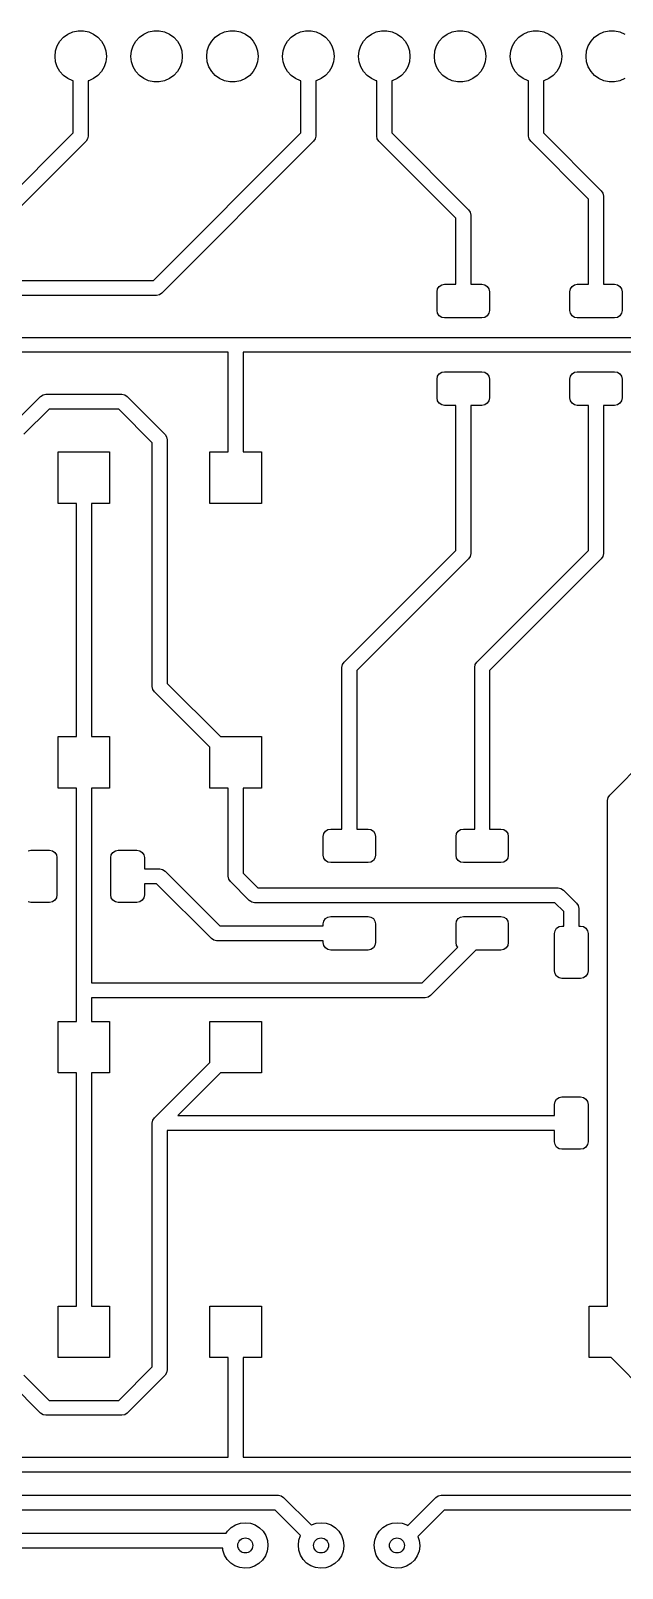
# Model space of a CAD drawing. Extents: x 29 to 117, y -165 to -20.
# Drawn here: x 62.9 to 82.7, y -116.5 to -65.1 of the extents above; entities that cross this region are included whole.
import ezdxf

# ---------------------------------------------------------------- set-up
doc = ezdxf.new("R2010")
doc.units = 0
doc.layers.add('BLACK', color=7, linetype='CONTINUOUS')

msp = doc.modelspace()

# ---------------------------------------------------------------- linework, layer by layer
at = {"layer": 'BLACK', "linetype": 'CONTINUOUS'}
for p, q in [((63.8634, -65.4089), (63.9839, -65.2752)), ((63.9839, -65.2752), (64.1295, -65.1694)), ((64.1295, -65.1694), (64.2939, -65.0961)), ((64.2939, -65.0961), (64.47, -65.0587)), ((64.47, -65.0587), (64.65, -65.0587)), ((64.65, -65.0587), (64.8261, -65.0961)), ((64.8261, -65.0961), (64.9905, -65.1694)), ((64.9905, -65.1694), (65.1361, -65.2752)), ((65.1361, -65.2752), (65.2566, -65.4089)), ((66.4034, -65.4089), (66.5239, -65.2752)), ((66.5239, -65.2752), (66.6695, -65.1694)), ((66.6695, -65.1694), (66.8339, -65.0961)), ((66.8339, -65.0961), (67.01, -65.0587)), ((67.01, -65.0587), (67.19, -65.0587)), ((67.19, -65.0587), (67.3661, -65.0961)), ((67.3661, -65.0961), (67.5305, -65.1694)), ((67.5305, -65.1694), (67.6761, -65.2752)), ((67.6761, -65.2752), (67.7966, -65.4089)), ((68.9434, -65.4089), (69.0639, -65.2752)), ((69.0639, -65.2752), (69.2095, -65.1694)), ((69.2095, -65.1694), (69.3739, -65.0961)), ((69.3739, -65.0961), (69.55, -65.0587)), ((69.55, -65.0587), (69.73, -65.0587)), ((69.73, -65.0587), (69.9061, -65.0961)), ((69.9061, -65.0961), (70.0705, -65.1694)), ((70.0705, -65.1694), (70.2161, -65.2752)), ((70.2161, -65.2752), (70.3366, -65.4089)), ((71.4834, -65.4089), (71.6039, -65.2752)), ((71.6039, -65.2752), (71.7495, -65.1694)), ((71.7495, -65.1694), (71.9139, -65.0961)), ((71.9139, -65.0961), (72.09, -65.0587)), ((72.09, -65.0587), (72.27, -65.0587)), ((72.27, -65.0587), (72.4461, -65.0961)), ((72.4461, -65.0961), (72.6105, -65.1694)), ((72.6105, -65.1694), (72.7561, -65.2752)), ((72.7561, -65.2752), (72.8766, -65.4089)), ((74.0234, -65.4089), (74.1439, -65.2752)), ((74.1439, -65.2752), (74.2895, -65.1694)), ((74.2895, -65.1694), (74.4539, -65.0961)), ((74.4539, -65.0961), (74.63, -65.0587)), ((74.63, -65.0587), (74.81, -65.0587)), ((74.81, -65.0587), (74.9861, -65.0961)), ((74.9861, -65.0961), (75.1505, -65.1694)), ((75.1505, -65.1694), (75.2961, -65.2752)), ((75.2961, -65.2752), (75.4166, -65.4089)), ((76.5634, -65.4089), (76.6839, -65.2752)), ((76.6839, -65.2752), (76.8295, -65.1694)), ((76.8295, -65.1694), (76.9939, -65.0961)), ((76.9939, -65.0961), (77.17, -65.0587)), ((77.17, -65.0587), (77.35, -65.0587)), ((77.35, -65.0587), (77.5261, -65.0961)), ((77.5261, -65.0961), (77.6905, -65.1694)), ((77.6905, -65.1694), (77.8361, -65.2752)), ((77.8361, -65.2752), (77.9566, -65.4089)), ((79.1034, -65.4089), (79.2239, -65.2752)), ((79.2239, -65.2752), (79.3695, -65.1694)), ((79.3695, -65.1694), (79.5339, -65.0961)), ((79.5339, -65.0961), (79.71, -65.0587)), ((79.71, -65.0587), (79.89, -65.0587)), ((79.89, -65.0587), (80.0661, -65.0961)), ((80.0661, -65.0961), (80.2305, -65.1694)), ((80.2305, -65.1694), (80.3761, -65.2752)), ((80.3761, -65.2752), (80.4966, -65.4089)), ((81.6434, -65.4089), (81.7639, -65.2752)), ((81.7639, -65.2752), (81.9095, -65.1694)), ((81.9095, -65.1694), (82.0739, -65.0961)), ((82.0739, -65.0961), (82.25, -65.0587)), ((82.25, -65.0587), (82.43, -65.0587)), ((82.43, -65.0587), (82.6061, -65.0961)), ((82.6061, -65.0961), (82.7705, -65.1694)), ((63.699, -65.915), (63.7178, -65.736)), ((63.7178, -65.736), (63.7734, -65.5648)), ((63.7734, -65.5648), (63.8634, -65.4089)), ((65.2566, -65.4089), (65.3466, -65.5648)), ((65.3466, -65.5648), (65.4022, -65.736)), ((65.4022, -65.736), (65.421, -65.915)), ((66.239, -65.915), (66.2578, -65.736)), ((66.2578, -65.736), (66.3134, -65.5648)), ((66.3134, -65.5648), (66.4034, -65.4089)), ((67.7966, -65.4089), (67.8866, -65.5648)), ((67.8866, -65.5648), (67.9422, -65.736)), ((67.9422, -65.736), (67.961, -65.915)), ((68.779, -65.915), (68.7978, -65.736)), ((68.7978, -65.736), (68.8534, -65.5648)), ((68.8534, -65.5648), (68.9434, -65.4089)), ((70.3366, -65.4089), (70.4266, -65.5648)), ((70.4266, -65.5648), (70.4822, -65.736)), ((70.4822, -65.736), (70.501, -65.915)), ((71.319, -65.915), (71.3378, -65.736)), ((71.3378, -65.736), (71.3934, -65.5648)), ((71.3934, -65.5648), (71.4834, -65.4089)), ((72.8766, -65.4089), (72.9666, -65.5648)), ((72.9666, -65.5648), (73.0222, -65.736)), ((73.0222, -65.736), (73.041, -65.915)), ((73.859, -65.915), (73.8778, -65.736)), ((73.8778, -65.736), (73.9334, -65.5648)), ((73.9334, -65.5648), (74.0234, -65.4089)), ((75.4166, -65.4089), (75.5066, -65.5648)), ((75.5066, -65.5648), (75.5622, -65.736)), ((75.5622, -65.736), (75.581, -65.915)), ((76.399, -65.915), (76.4178, -65.736)), ((76.4178, -65.736), (76.4734, -65.5648)), ((76.4734, -65.5648), (76.5634, -65.4089)), ((77.9566, -65.4089), (78.0466, -65.5648)), ((78.0466, -65.5648), (78.1022, -65.736)), ((78.1022, -65.736), (78.121, -65.915)), ((78.939, -65.915), (78.9578, -65.736)), ((78.9578, -65.736), (79.0134, -65.5648)), ((79.0134, -65.5648), (79.1034, -65.4089)), ((80.4966, -65.4089), (80.5866, -65.5648)), ((80.5866, -65.5648), (80.6422, -65.736)), ((80.6422, -65.736), (80.661, -65.915)), ((81.479, -65.915), (81.4978, -65.736)), ((81.4978, -65.736), (81.5534, -65.5648)), ((81.5534, -65.5648), (81.6434, -65.4089)), ((63.7178, -66.094), (63.699, -65.915)), ((63.7734, -66.2652), (63.7178, -66.094)), ((63.8634, -66.4211), (63.7734, -66.2652)), ((65.3466, -66.2652), (65.2566, -66.4211)), ((65.4022, -66.094), (65.3466, -66.2652)), ((65.421, -65.915), (65.4022, -66.094)), ((66.2578, -66.094), (66.239, -65.915)), ((66.3134, -66.2652), (66.2578, -66.094)), ((66.4034, -66.4211), (66.3134, -66.2652)), ((67.8866, -66.2652), (67.7966, -66.4211)), ((67.9422, -66.094), (67.8866, -66.2652)), ((67.961, -65.915), (67.9422, -66.094)), ((68.7978, -66.094), (68.779, -65.915)), ((68.8534, -66.2652), (68.7978, -66.094)), ((68.9434, -66.4211), (68.8534, -66.2652)), ((70.4266, -66.2652), (70.3366, -66.4211)), ((70.4822, -66.094), (70.4266, -66.2652)), ((70.501, -65.915), (70.4822, -66.094)), ((71.3378, -66.094), (71.319, -65.915)), ((71.3934, -66.2652), (71.3378, -66.094)), ((71.4834, -66.4211), (71.3934, -66.2652)), ((72.9666, -66.2652), (72.8766, -66.4211)), ((73.0222, -66.094), (72.9666, -66.2652)), ((73.041, -65.915), (73.0222, -66.094)), ((73.8778, -66.094), (73.859, -65.915)), ((73.9334, -66.2652), (73.8778, -66.094)), ((74.0234, -66.4211), (73.9334, -66.2652)), ((75.5066, -66.2652), (75.4166, -66.4211)), ((75.5622, -66.094), (75.5066, -66.2652)), ((75.581, -65.915), (75.5622, -66.094)), ((76.4178, -66.094), (76.399, -65.915)), ((76.4734, -66.2652), (76.4178, -66.094)), ((76.5634, -66.4211), (76.4734, -66.2652)), ((78.0466, -66.2652), (77.9566, -66.4211)), ((78.1022, -66.094), (78.0466, -66.2652)), ((78.121, -65.915), (78.1022, -66.094)), ((78.9578, -66.094), (78.939, -65.915)), ((79.0134, -66.2652), (78.9578, -66.094)), ((79.1034, -66.4211), (79.0134, -66.2652)), ((80.5866, -66.2652), (80.4966, -66.4211)), ((80.6422, -66.094), (80.5866, -66.2652)), ((80.661, -65.915), (80.6422, -66.094)), ((81.4978, -66.094), (81.479, -65.915)), ((81.5534, -66.2652), (81.4978, -66.094)), ((81.6434, -66.4211), (81.5534, -66.2652)), ((63.9839, -66.5548), (63.8634, -66.4211)), ((64.1295, -66.6606), (63.9839, -66.5548)), ((64.2939, -66.7339), (64.1295, -66.6606)), ((64.31, -66.7373), (64.2939, -66.7339)), ((64.31, -68.4764), (64.31, -66.7373)), ((64.8261, -66.7339), (64.81, -66.7373)), ((64.81, -66.7373), (64.81, -68.58)), ((64.9905, -66.6606), (64.8261, -66.7339)), ((65.1361, -66.5548), (64.9905, -66.6606)), ((65.2566, -66.4211), (65.1361, -66.5548)), ((66.5239, -66.5548), (66.4034, -66.4211)), ((66.6695, -66.6606), (66.5239, -66.5548)), ((66.8339, -66.7339), (66.6695, -66.6606)), ((67.01, -66.7713), (66.8339, -66.7339)), ((67.19, -66.7713), (67.01, -66.7713)), ((67.3661, -66.7339), (67.19, -66.7713)), ((67.5305, -66.6606), (67.3661, -66.7339)), ((67.6761, -66.5548), (67.5305, -66.6606)), ((67.7966, -66.4211), (67.6761, -66.5548)), ((69.0639, -66.5548), (68.9434, -66.4211)), ((69.2095, -66.6606), (69.0639, -66.5548)), ((69.3739, -66.7339), (69.2095, -66.6606)), ((69.55, -66.7713), (69.3739, -66.7339)), ((69.73, -66.7713), (69.55, -66.7713)), ((69.9061, -66.7339), (69.73, -66.7713)), ((70.0705, -66.6606), (69.9061, -66.7339)), ((70.2161, -66.5548), (70.0705, -66.6606)), ((70.3366, -66.4211), (70.2161, -66.5548)), ((71.6039, -66.5548), (71.4834, -66.4211)), ((71.7495, -66.6606), (71.6039, -66.5548)), ((71.9139, -66.7339), (71.7495, -66.6606)), ((71.93, -66.7373), (71.9139, -66.7339)), ((71.93, -68.4764), (71.93, -66.7373)), ((72.4461, -66.7339), (72.43, -66.7373)), ((72.43, -66.7373), (72.43, -68.58)), ((72.6105, -66.6606), (72.4461, -66.7339)), ((72.7561, -66.5548), (72.6105, -66.6606)), ((72.8766, -66.4211), (72.7561, -66.5548)), ((74.1439, -66.5548), (74.0234, -66.4211)), ((74.2895, -66.6606), (74.1439, -66.5548)), ((74.4539, -66.7339), (74.2895, -66.6606)), ((74.47, -66.7373), (74.4539, -66.7339)), ((74.47, -68.58), (74.47, -66.7373)), ((74.9861, -66.7339), (74.97, -66.7373)), ((74.97, -66.7373), (74.97, -68.4764)), ((75.1505, -66.6606), (74.9861, -66.7339)), ((75.2961, -66.5548), (75.1505, -66.6606)), ((75.4166, -66.4211), (75.2961, -66.5548)), ((76.6839, -66.5548), (76.5634, -66.4211)), ((76.8295, -66.6606), (76.6839, -66.5548)), ((76.9939, -66.7339), (76.8295, -66.6606)), ((77.17, -66.7713), (76.9939, -66.7339)), ((77.35, -66.7713), (77.17, -66.7713)), ((77.5261, -66.7339), (77.35, -66.7713)), ((77.6905, -66.6606), (77.5261, -66.7339)), ((77.8361, -66.5548), (77.6905, -66.6606)), ((77.9566, -66.4211), (77.8361, -66.5548)), ((79.2239, -66.5548), (79.1034, -66.4211)), ((79.3695, -66.6606), (79.2239, -66.5548)), ((79.5339, -66.7339), (79.3695, -66.6606)), ((79.55, -66.7373), (79.5339, -66.7339)), ((79.55, -68.58), (79.55, -66.7373)), ((80.0661, -66.7339), (80.05, -66.7373)), ((80.05, -66.7373), (80.05, -68.4764)), ((80.2305, -66.6606), (80.0661, -66.7339)), ((80.3761, -66.5548), (80.2305, -66.6606)), ((80.4966, -66.4211), (80.3761, -66.5548)), ((81.7639, -66.5548), (81.6434, -66.4211)), ((81.9095, -66.6606), (81.7639, -66.5548)), ((82.0739, -66.7339), (81.9095, -66.6606)), ((82.25, -66.7713), (82.0739, -66.7339)), ((82.43, -66.7713), (82.25, -66.7713)), ((82.6061, -66.7339), (82.43, -66.7713)), ((82.7705, -66.6606), (82.6061, -66.7339)), ((61.9164, -70.87), (64.31, -68.4764)), ((64.7368, -68.7568), (62.1968, -71.2968)), ((64.791, -68.6757), (64.7368, -68.7568)), ((64.7368, -68.7568), (64.7368, -68.7568)), ((64.81, -68.58), (64.791, -68.6757)), ((66.9964, -73.41), (71.93, -68.4764)), ((72.3568, -68.7568), (67.2768, -73.8368)), ((72.411, -68.6757), (72.3568, -68.7568)), ((72.43, -68.58), (72.411, -68.6757)), ((72.43, -68.58), (72.43, -68.58)), ((74.489, -68.6757), (74.47, -68.58)), ((74.5432, -68.7568), (74.489, -68.6757)), ((77.115, -71.3286), (74.5432, -68.7568)), ((74.97, -68.4764), (77.5418, -71.0482)), ((79.569, -68.6757), (79.55, -68.58)), ((79.6232, -68.7568), (79.569, -68.6757)), ((81.56, -70.6936), (79.6232, -68.7568)), ((80.05, -68.4764), (81.9868, -70.4132)), ((81.9868, -70.4132), (82.041, -70.4943)), ((81.56, -73.54), (81.56, -70.6936)), ((82.041, -70.4943), (82.06, -70.59)), ((82.06, -70.59), (82.06, -73.54)), ((77.115, -73.54), (77.115, -71.3286)), ((77.5418, -71.0482), (77.596, -71.1293)), ((77.596, -71.1293), (77.615, -71.225)), ((77.615, -71.225), (77.615, -71.225)), ((77.615, -71.225), (77.615, -73.54)), ((40.535, -73.41), (66.9964, -73.41)), ((76.6443, -73.559), (76.74, -73.54)), ((76.74, -73.54), (77.115, -73.54)), ((77.615, -73.54), (77.99, -73.54)), ((77.99, -73.54), (78.0857, -73.559)), ((81.0893, -73.559), (81.185, -73.54)), ((81.185, -73.54), (81.56, -73.54)), ((82.06, -73.54), (82.435, -73.54)), ((82.435, -73.54), (82.5307, -73.559)), ((67.1, -73.91), (40.6386, -73.91)), ((67.1957, -73.891), (67.1, -73.91)), ((67.2768, -73.8368), (67.1957, -73.891)), ((76.49, -73.79), (76.509, -73.6943)), ((76.49, -74.415), (76.49, -73.79)), ((76.509, -73.6943), (76.5632, -73.6132)), ((76.5632, -73.6132), (76.6443, -73.559)), ((78.0857, -73.559), (78.1668, -73.6132)), ((78.1668, -73.6132), (78.221, -73.6943)), ((78.221, -73.6943), (78.24, -73.79)), ((78.24, -73.79), (78.24, -74.415)), ((80.935, -73.79), (80.954, -73.6943)), ((80.935, -74.415), (80.935, -73.79)), ((80.954, -73.6943), (81.0082, -73.6132)), ((81.0082, -73.6132), (81.0893, -73.559)), ((82.5307, -73.559), (82.6118, -73.6132)), ((82.6118, -73.6132), (82.666, -73.6943)), ((82.666, -73.6943), (82.685, -73.79)), ((82.685, -73.79), (82.685, -74.415)), ((76.509, -74.5107), (76.49, -74.415)), ((76.5632, -74.5918), (76.509, -74.5107)), ((78.221, -74.5107), (78.1668, -74.5918)), ((78.24, -74.415), (78.221, -74.5107)), ((80.954, -74.5107), (80.935, -74.415)), ((81.0082, -74.5918), (80.954, -74.5107)), ((82.666, -74.5107), (82.6118, -74.5918)), ((82.685, -74.415), (82.666, -74.5107)), ((76.6443, -74.646), (76.5632, -74.5918)), ((76.74, -74.665), (76.6443, -74.646)), ((77.99, -74.665), (76.74, -74.665)), ((78.0857, -74.646), (77.99, -74.665)), ((78.1668, -74.5918), (78.0857, -74.646)), ((81.0893, -74.646), (81.0082, -74.5918)), ((81.185, -74.665), (81.0893, -74.646)), ((82.435, -74.665), (81.185, -74.665)), ((82.5307, -74.646), (82.435, -74.665)), ((82.6118, -74.5918), (82.5307, -74.646)), ((43.71, -75.315), (90.45, -75.315)), ((69.495, -75.815), (60.47, -75.815)), ((69.495, -79.148), (69.495, -75.815)), ((95.6764, -75.815), (69.995, -75.815)), ((69.995, -75.815), (69.995, -79.148)), ((76.49, -76.715), (76.509, -76.6193)), ((76.509, -76.6193), (76.5632, -76.5382)), ((76.5632, -76.5382), (76.6443, -76.484)), ((76.6443, -76.484), (76.74, -76.465)), ((76.74, -76.465), (77.99, -76.465)), ((77.99, -76.465), (78.0857, -76.484)), ((78.0857, -76.484), (78.1668, -76.5382)), ((78.1668, -76.5382), (78.221, -76.6193)), ((78.221, -76.6193), (78.24, -76.715)), ((80.935, -76.715), (80.954, -76.6193)), ((80.954, -76.6193), (81.0082, -76.5382)), ((81.0082, -76.5382), (81.0893, -76.484)), ((81.0893, -76.484), (81.185, -76.465)), ((81.185, -76.465), (82.435, -76.465)), ((82.435, -76.465), (82.5307, -76.484)), ((82.5307, -76.484), (82.6118, -76.5382)), ((82.6118, -76.5382), (82.666, -76.6193)), ((82.666, -76.6193), (82.685, -76.715)), ((76.49, -77.34), (76.49, -76.715)), ((78.24, -76.715), (78.24, -77.34)), ((80.935, -77.34), (80.935, -76.715)), ((82.685, -76.715), (82.685, -77.34)), ((62.2327, -78.2787), (63.2182, -77.2932)), ((63.2182, -77.2932), (63.2993, -77.239)), ((63.2993, -77.239), (63.395, -77.22)), ((63.395, -77.22), (63.395, -77.22)), ((63.395, -77.22), (65.935, -77.22)), ((65.935, -77.22), (66.0307, -77.239)), ((66.0307, -77.239), (66.1118, -77.2932)), ((66.1118, -77.2932), (67.3818, -78.5632)), ((76.509, -77.4357), (76.49, -77.34)), ((76.5632, -77.5168), (76.509, -77.4357)), ((76.6443, -77.571), (76.5632, -77.5168)), ((76.74, -77.59), (76.6443, -77.571)), ((77.115, -77.59), (76.74, -77.59)), ((77.115, -82.4464), (77.115, -77.59)), ((77.99, -77.59), (77.615, -77.59)), ((77.615, -77.59), (77.615, -82.55)), ((78.0857, -77.571), (77.99, -77.59)), ((78.1668, -77.5168), (78.0857, -77.571)), ((78.221, -77.4357), (78.1668, -77.5168)), ((78.24, -77.34), (78.221, -77.4357)), ((80.954, -77.4357), (80.935, -77.34)), ((81.0082, -77.5168), (80.954, -77.4357)), ((81.0893, -77.571), (81.0082, -77.5168)), ((81.185, -77.59), (81.0893, -77.571)), ((81.56, -77.59), (81.185, -77.59)), ((81.56, -82.4464), (81.56, -77.59)), ((82.435, -77.59), (82.06, -77.59)), ((82.06, -77.59), (82.06, -82.55)), ((82.5307, -77.571), (82.435, -77.59)), ((82.6118, -77.5168), (82.5307, -77.571)), ((82.666, -77.4357), (82.6118, -77.5168)), ((82.685, -77.34), (82.666, -77.4357)), ((63.4986, -77.72), (62.6595, -78.559)), ((65.8314, -77.72), (63.4986, -77.72)), ((66.955, -78.8436), (65.8314, -77.72)), ((67.3818, -78.5632), (67.436, -78.6443)), ((67.436, -78.6443), (67.455, -78.74)), ((63.803, -80.872), (63.803, -79.148)), ((63.803, -79.148), (65.527, -79.148)), ((65.527, -79.148), (65.527, -80.872)), ((66.955, -86.995), (66.955, -78.8436)), ((67.455, -78.74), (67.455, -86.8914)), ((68.883, -80.872), (68.883, -79.148)), ((68.883, -79.148), (69.495, -79.148)), ((69.995, -79.148), (70.607, -79.148)), ((70.607, -79.148), (70.607, -80.872)), ((64.415, -80.872), (63.803, -80.872)), ((64.415, -88.673), (64.415, -80.872)), ((65.527, -80.872), (64.915, -80.872)), ((64.915, -80.872), (64.915, -88.673)), ((70.607, -80.872), (68.883, -80.872)), ((73.3782, -86.1832), (77.115, -82.4464)), ((77.5418, -82.7268), (73.805, -86.4636)), ((77.596, -82.6457), (77.5418, -82.7268)), ((77.5418, -82.7268), (77.5418, -82.7268)), ((77.615, -82.55), (77.596, -82.6457)), ((77.615, -82.55), (77.615, -82.55)), ((77.8232, -86.1832), (81.56, -82.4464)), ((81.9868, -82.7268), (78.25, -86.4636)), ((82.041, -82.6457), (81.9868, -82.7268)), ((81.9868, -82.7268), (81.9868, -82.7268)), ((82.06, -82.55), (82.041, -82.6457)), ((82.06, -82.55), (82.06, -82.55)), ((73.305, -86.36), (73.324, -86.2643)), ((73.305, -91.7625), (73.305, -86.36)), ((73.324, -86.2643), (73.3782, -86.1832)), ((77.75, -86.36), (77.769, -86.2643)), ((77.75, -91.7625), (77.75, -86.36)), ((77.769, -86.2643), (77.8232, -86.1832)), ((67.455, -86.8914), (69.2366, -88.673)), ((73.805, -86.4636), (73.805, -91.7625)), ((78.25, -86.4636), (78.25, -91.7625)), ((66.974, -87.0907), (66.955, -86.995)), ((67.0282, -87.1718), (66.974, -87.0907)), ((68.883, -89.0266), (67.0282, -87.1718)), ((63.803, -90.397), (63.803, -88.673)), ((63.803, -88.673), (64.415, -88.673)), ((64.915, -88.673), (65.527, -88.673)), ((65.527, -88.673), (65.527, -90.397)), ((69.2366, -88.673), (70.607, -88.673)), ((70.607, -88.673), (70.607, -90.397)), ((68.883, -90.397), (68.883, -89.0266)), ((82.2682, -90.6282), (83.488, -89.4084)), ((64.415, -90.397), (63.803, -90.397)), ((64.415, -98.198), (64.415, -90.397)), ((65.527, -90.397), (64.915, -90.397)), ((64.915, -90.397), (64.915, -96.905)), ((69.495, -90.397), (68.883, -90.397)), ((69.495, -93.345), (69.495, -90.397)), ((70.607, -90.397), (69.995, -90.397)), ((69.995, -90.397), (69.995, -93.2414)), ((82.195, -90.805), (82.214, -90.7093)), ((82.195, -107.723), (82.195, -90.805)), ((82.214, -90.7093), (82.2682, -90.6282)), ((72.68, -92.0125), (72.699, -91.9168)), ((72.68, -92.6375), (72.68, -92.0125)), ((72.699, -91.9168), (72.7532, -91.8357)), ((72.7532, -91.8357), (72.8343, -91.7815)), ((72.8343, -91.7815), (72.93, -91.7625)), ((72.93, -91.7625), (73.305, -91.7625)), ((73.805, -91.7625), (74.18, -91.7625)), ((74.18, -91.7625), (74.2757, -91.7815)), ((74.2757, -91.7815), (74.3568, -91.8357)), ((74.3568, -91.8357), (74.411, -91.9168)), ((74.411, -91.9168), (74.43, -92.0125)), ((74.43, -92.0125), (74.43, -92.6375)), ((77.125, -92.0125), (77.144, -91.9168)), ((77.125, -92.6375), (77.125, -92.0125)), ((77.144, -91.9168), (77.1982, -91.8357)), ((77.1982, -91.8357), (77.2793, -91.7815)), ((77.2793, -91.7815), (77.375, -91.7625)), ((77.375, -91.7625), (77.75, -91.7625)), ((78.25, -91.7625), (78.625, -91.7625)), ((78.625, -91.7625), (78.7207, -91.7815)), ((78.7207, -91.7815), (78.8018, -91.8357)), ((78.8018, -91.8357), (78.856, -91.9168)), ((78.856, -91.9168), (78.875, -92.0125)), ((78.875, -92.0125), (78.875, -92.6375)), ((62.7943, -92.489), (62.89, -92.47)), ((62.89, -92.47), (63.515, -92.47)), ((63.515, -92.47), (63.6107, -92.489)), ((63.6107, -92.489), (63.6918, -92.5432)), ((63.6918, -92.5432), (63.746, -92.6243)), ((65.584, -92.6243), (65.6382, -92.5432)), ((65.6382, -92.5432), (65.7193, -92.489)), ((65.7193, -92.489), (65.815, -92.47)), ((65.815, -92.47), (66.44, -92.47)), ((66.44, -92.47), (66.5357, -92.489)), ((66.5357, -92.489), (66.6168, -92.5432)), ((66.6168, -92.5432), (66.671, -92.6243)), ((63.746, -92.6243), (63.765, -92.72)), ((63.765, -92.72), (63.765, -93.97)), ((65.565, -92.72), (65.584, -92.6243)), ((65.565, -93.97), (65.565, -92.72)), ((66.671, -92.6243), (66.69, -92.72)), ((66.69, -92.72), (66.69, -93.095)), ((72.699, -92.7332), (72.68, -92.6375)), ((72.7532, -92.8143), (72.699, -92.7332)), ((72.8343, -92.8685), (72.7532, -92.8143)), ((72.93, -92.8875), (72.8343, -92.8685)), ((74.18, -92.8875), (72.93, -92.8875)), ((74.2757, -92.8685), (74.18, -92.8875)), ((74.3568, -92.8143), (74.2757, -92.8685)), ((74.411, -92.7332), (74.3568, -92.8143)), ((74.43, -92.6375), (74.411, -92.7332)), ((77.144, -92.7332), (77.125, -92.6375)), ((77.1982, -92.8143), (77.144, -92.7332)), ((77.2793, -92.8685), (77.1982, -92.8143)), ((77.375, -92.8875), (77.2793, -92.8685)), ((78.625, -92.8875), (77.375, -92.8875)), ((78.7207, -92.8685), (78.625, -92.8875)), ((78.8018, -92.8143), (78.7207, -92.8685)), ((78.856, -92.7332), (78.8018, -92.8143)), ((78.875, -92.6375), (78.856, -92.7332)), ((66.69, -93.095), (67.205, -93.095)), ((67.1014, -93.595), (66.69, -93.595)), ((66.69, -93.595), (66.69, -93.97)), ((68.9332, -95.4268), (67.1014, -93.595)), ((67.205, -93.095), (67.3007, -93.114)), ((67.3007, -93.114), (67.3818, -93.1682)), ((67.3818, -93.1682), (69.2136, -95)), ((69.514, -93.4407), (69.495, -93.345)), ((69.5682, -93.5218), (69.514, -93.4407)), ((70.2032, -94.1568), (69.5682, -93.5218)), ((69.995, -93.2414), (70.4836, -93.73)), ((63.746, -94.0657), (63.6918, -94.1468)), ((63.765, -93.97), (63.746, -94.0657)), ((65.584, -94.0657), (65.565, -93.97)), ((65.6382, -94.1468), (65.584, -94.0657)), ((66.671, -94.0657), (66.6168, -94.1468)), ((66.69, -93.97), (66.671, -94.0657)), ((70.4836, -93.73), (80.54, -93.73)), ((80.54, -93.73), (80.6357, -93.749)), ((80.6357, -93.749), (80.7168, -93.8032)), ((80.7168, -93.8032), (81.1593, -94.2457)), ((62.89, -94.22), (62.7943, -94.201)), ((63.515, -94.22), (62.89, -94.22)), ((63.6107, -94.201), (63.515, -94.22)), ((63.6918, -94.1468), (63.6107, -94.201)), ((65.7193, -94.201), (65.6382, -94.1468)), ((65.815, -94.22), (65.7193, -94.201)), ((66.44, -94.22), (65.815, -94.22)), ((66.5357, -94.201), (66.44, -94.22)), ((66.6168, -94.1468), (66.5357, -94.201)), ((70.2552, -94.1915), (70.2032, -94.1568)), ((70.2032, -94.1568), (70.2032, -94.1568)), ((70.2843, -94.211), (70.2552, -94.1915)), ((70.38, -94.23), (70.2843, -94.211)), ((80.4364, -94.23), (70.38, -94.23)), ((70.38, -94.23), (70.38, -94.23)), ((80.7325, -94.5261), (80.4364, -94.23)), ((80.7325, -95.01), (80.7325, -94.5261)), ((81.1593, -94.2457), (81.1593, -94.2457)), ((81.1593, -94.2457), (81.2135, -94.3268)), ((81.2135, -94.3268), (81.2135, -94.3268)), ((81.2135, -94.3268), (81.2325, -94.4225)), ((81.2325, -94.4225), (81.2325, -94.4225)), ((81.2325, -94.4225), (81.2325, -95.01)), ((69.2136, -95), (72.68, -95)), ((72.68, -94.9375), (72.699, -94.8418)), ((72.68, -95), (72.68, -94.9375)), ((72.699, -94.8418), (72.7532, -94.7607)), ((72.7532, -94.7607), (72.8343, -94.7065)), ((72.8343, -94.7065), (72.93, -94.6875)), ((72.93, -94.6875), (74.18, -94.6875)), ((74.18, -94.6875), (74.2757, -94.7065)), ((74.2757, -94.7065), (74.3568, -94.7607)), ((74.3568, -94.7607), (74.411, -94.8418)), ((74.411, -94.8418), (74.43, -94.9375)), ((74.43, -94.9375), (74.43, -95.5625)), ((77.125, -94.9375), (77.144, -94.8418)), ((77.125, -95.5625), (77.125, -94.9375)), ((77.144, -94.8418), (77.1982, -94.7607)), ((77.1982, -94.7607), (77.2793, -94.7065)), ((77.2793, -94.7065), (77.375, -94.6875)), ((77.375, -94.6875), (78.625, -94.6875)), ((78.625, -94.6875), (78.7207, -94.7065)), ((78.7207, -94.7065), (78.8018, -94.7607)), ((78.8018, -94.7607), (78.856, -94.8418)), ((78.856, -94.8418), (78.875, -94.9375)), ((78.875, -94.9375), (78.875, -95.5625)), ((80.439, -95.1643), (80.4932, -95.0832)), ((80.4932, -95.0832), (80.5743, -95.029)), ((80.5743, -95.029), (80.67, -95.01)), ((80.67, -95.01), (80.7325, -95.01)), ((81.2325, -95.01), (81.295, -95.01)), ((81.295, -95.01), (81.3907, -95.029)), ((81.3907, -95.029), (81.4718, -95.0832)), ((81.4718, -95.0832), (81.526, -95.1643)), ((69.0143, -95.481), (68.9332, -95.4268)), ((69.11, -95.5), (69.0143, -95.481)), ((72.68, -95.5), (69.11, -95.5)), ((69.11, -95.5), (69.11, -95.5)), ((72.68, -95.5625), (72.68, -95.5)), ((72.699, -95.6582), (72.68, -95.5625)), ((72.7532, -95.7393), (72.699, -95.6582)), ((74.411, -95.6582), (74.3568, -95.7393)), ((74.43, -95.5625), (74.411, -95.6582)), ((77.144, -95.6582), (77.125, -95.5625)), ((77.1818, -95.7147), (77.144, -95.6582)), ((78.856, -95.6582), (78.8018, -95.7393)), ((78.875, -95.5625), (78.856, -95.6582)), ((80.42, -95.26), (80.439, -95.1643)), ((80.42, -96.51), (80.42, -95.26)), ((81.526, -95.1643), (81.545, -95.26)), ((81.545, -95.26), (81.545, -96.51)), ((72.8343, -95.7935), (72.7532, -95.7393)), ((72.93, -95.8125), (72.8343, -95.7935)), ((74.18, -95.8125), (72.93, -95.8125)), ((74.2757, -95.7935), (74.18, -95.8125)), ((74.3568, -95.7393), (74.2757, -95.7935)), ((75.9914, -96.905), (77.1818, -95.7147)), ((77.7911, -95.8125), (76.2718, -97.3318)), ((78.625, -95.8125), (77.7911, -95.8125)), ((78.7207, -95.7935), (78.625, -95.8125)), ((78.8018, -95.7393), (78.7207, -95.7935)), ((80.439, -96.6057), (80.42, -96.51)), ((80.4932, -96.6868), (80.439, -96.6057)), ((80.5743, -96.741), (80.4932, -96.6868)), ((81.4718, -96.6868), (81.3907, -96.741)), ((81.526, -96.6057), (81.4718, -96.6868)), ((81.545, -96.51), (81.526, -96.6057)), ((64.915, -96.905), (75.9914, -96.905)), ((80.67, -96.76), (80.5743, -96.741)), ((81.295, -96.76), (80.67, -96.76)), ((81.3907, -96.741), (81.295, -96.76)), ((76.095, -97.405), (64.915, -97.405)), ((64.915, -97.405), (64.915, -98.198)), ((76.1907, -97.386), (76.095, -97.405)), ((76.2718, -97.3318), (76.1907, -97.386)), ((63.803, -99.922), (63.803, -98.198)), ((63.803, -98.198), (64.415, -98.198)), ((64.915, -98.198), (65.527, -98.198)), ((65.527, -98.198), (65.527, -99.922)), ((68.883, -99.5684), (68.883, -98.198)), ((68.883, -98.198), (70.607, -98.198)), ((70.607, -98.198), (70.607, -99.922)), ((67.0282, -101.423), (68.883, -99.5684)), ((64.415, -99.922), (63.803, -99.922)), ((64.415, -107.723), (64.415, -99.922)), ((65.527, -99.922), (64.915, -99.922)), ((64.915, -99.922), (64.915, -107.723)), ((69.2366, -99.922), (67.8086, -101.35)), ((70.607, -99.922), (69.2366, -99.922)), ((80.439, -100.879), (80.4932, -100.798)), ((80.4932, -100.798), (80.5743, -100.744)), ((80.5743, -100.744), (80.67, -100.725)), ((80.67, -100.725), (81.295, -100.725)), ((81.295, -100.725), (81.3907, -100.744)), ((81.3907, -100.744), (81.4718, -100.798)), ((81.4718, -100.798), (81.526, -100.879)), ((80.42, -100.975), (80.439, -100.879)), ((80.42, -101.35), (80.42, -100.975)), ((81.526, -100.879), (81.545, -100.975)), ((81.545, -100.975), (81.545, -102.225)), ((66.955, -101.6), (66.974, -101.504)), ((66.955, -109.751), (66.955, -101.6)), ((66.974, -101.504), (67.0282, -101.423)), ((67.8086, -101.35), (80.42, -101.35)), ((80.42, -101.85), (67.455, -101.85)), ((67.455, -101.85), (67.455, -109.855)), ((80.42, -102.225), (80.42, -101.85)), ((80.439, -102.321), (80.42, -102.225)), ((80.4932, -102.402), (80.439, -102.321)), ((81.526, -102.321), (81.4718, -102.402)), ((81.545, -102.225), (81.526, -102.321)), ((80.5743, -102.456), (80.4932, -102.402)), ((80.67, -102.475), (80.5743, -102.456)), ((81.295, -102.475), (80.67, -102.475)), ((81.3907, -102.456), (81.295, -102.475)), ((81.4718, -102.402), (81.3907, -102.456)), ((63.803, -109.447), (63.803, -107.723)), ((63.803, -107.723), (64.415, -107.723)), ((64.915, -107.723), (65.527, -107.723)), ((65.527, -107.723), (65.527, -109.447)), ((68.883, -109.447), (68.883, -107.723)), ((68.883, -107.723), (70.607, -107.723)), ((70.607, -107.723), (70.607, -109.447)), ((81.583, -109.447), (81.583, -107.723)), ((81.583, -107.723), (82.195, -107.723)), ((65.527, -109.447), (63.803, -109.447)), ((69.495, -109.447), (68.883, -109.447)), ((69.495, -112.78), (69.495, -109.447)), ((70.607, -109.447), (69.995, -109.447)), ((69.995, -109.447), (69.995, -112.78)), ((82.3184, -109.447), (81.583, -109.447)), ((83.5382, -110.667), (82.3184, -109.447)), ((62.6595, -110.036), (63.4986, -110.875)), ((65.8314, -110.875), (66.955, -109.751)), ((67.3818, -110.032), (66.1118, -111.302)), ((67.436, -109.951), (67.3818, -110.032)), ((67.455, -109.855), (67.436, -109.951)), ((63.2182, -111.302), (62.2327, -110.316)), ((63.4986, -110.875), (65.8314, -110.875)), ((63.2993, -111.356), (63.2182, -111.302)), ((63.395, -111.375), (63.2993, -111.356)), ((65.935, -111.375), (63.395, -111.375)), ((63.395, -111.375), (63.395, -111.375)), ((66.0307, -111.356), (65.935, -111.375)), ((66.1118, -111.302), (66.0307, -111.356)), ((60.47, -112.78), (69.495, -112.78)), ((69.995, -112.78), (98.07, -112.78)), ((106.575, -113.28), (43.71, -113.28)), ((34.8186, -114.05), (71.1768, -114.05)), ((71.1768, -114.05), (71.2725, -114.069)), ((71.2725, -114.069), (71.3536, -114.123)), ((71.3536, -114.123), (72.2753, -115.045)), ((75.5087, -115.063), (76.4482, -114.123)), ((76.4482, -114.123), (76.5293, -114.069)), ((76.4482, -114.123), (76.4482, -114.123)), ((76.5293, -114.069), (76.625, -114.05)), ((76.625, -114.05), (110.176, -114.05)), ((71.0732, -114.55), (34.715, -114.55)), ((71.9216, -115.398), (71.0732, -114.55)), ((76.7286, -114.55), (75.8453, -115.433)), ((110.28, -114.55), (76.7286, -114.55)), ((69.4763, -115.248), (69.5977, -115.13)), ((69.5977, -115.13), (69.7424, -115.041)), ((69.7424, -115.041), (69.9032, -114.986)), ((69.9032, -114.986), (70.0721, -114.968)), ((70.0721, -114.968), (70.2408, -114.988)), ((70.2408, -114.988), (70.4008, -115.045)), ((70.4008, -115.045), (70.5443, -115.136)), ((70.5443, -115.136), (70.664, -115.257)), ((72.2753, -115.045), (72.2824, -115.041)), ((72.2824, -115.041), (72.4432, -114.986)), ((72.4432, -114.986), (72.6121, -114.968)), ((72.6121, -114.968), (72.7808, -114.988)), ((72.7808, -114.988), (72.9408, -115.045)), ((72.9408, -115.045), (73.0843, -115.136)), ((73.0843, -115.136), (73.204, -115.257)), ((74.5563, -115.248), (74.6777, -115.13)), ((74.6777, -115.13), (74.8224, -115.041)), ((74.8224, -115.041), (74.9832, -114.986)), ((74.9832, -114.986), (75.1521, -114.968)), ((75.1521, -114.968), (75.3208, -114.988)), ((75.3208, -114.988), (75.4808, -115.045)), ((75.4808, -115.045), (75.5087, -115.063)), ((34.1836, -115.32), (69.4301, -115.32)), ((69.4301, -115.32), (69.4763, -115.248)), ((70.664, -115.257), (70.754, -115.401)), ((70.754, -115.401), (70.8099, -115.561)), ((70.8099, -115.561), (70.8288, -115.73)), ((71.8449, -115.719), (71.8662, -115.551)), ((71.8615, -115.888), (71.8449, -115.719)), ((71.8662, -115.551), (71.9216, -115.398)), ((73.204, -115.257), (73.294, -115.401)), ((73.294, -115.401), (73.3499, -115.561)), ((73.3499, -115.561), (73.3688, -115.73)), ((74.3849, -115.719), (74.4062, -115.551)), ((74.4015, -115.888), (74.3849, -115.719)), ((74.4062, -115.551), (74.4643, -115.391)), ((74.4643, -115.391), (74.5563, -115.248)), ((75.8453, -115.433), (75.8899, -115.561)), ((75.8899, -115.561), (75.9088, -115.73)), ((69.3147, -115.82), (34.08, -115.82)), ((69.3215, -115.888), (69.3147, -115.82)), ((69.3751, -116.05), (69.3215, -115.888)), ((69.4631, -116.195), (69.3751, -116.05)), ((69.5811, -116.317), (69.4631, -116.195)), ((70.6505, -116.22), (70.5275, -116.337)), ((70.7445, -116.078), (70.6505, -116.22)), ((70.8049, -115.92), (70.7445, -116.078)), ((70.8285, -115.751), (70.8049, -115.92)), ((70.8288, -115.73), (70.8285, -115.751)), ((71.9151, -116.05), (71.8615, -115.888)), ((72.0031, -116.195), (71.9151, -116.05)), ((72.1211, -116.317), (72.0031, -116.195)), ((73.1905, -116.22), (73.0675, -116.337)), ((73.2845, -116.078), (73.1905, -116.22)), ((73.3449, -115.92), (73.2845, -116.078)), ((73.3685, -115.751), (73.3449, -115.92)), ((73.3688, -115.73), (73.3685, -115.751)), ((74.4551, -116.05), (74.4015, -115.888)), ((74.5431, -116.195), (74.4551, -116.05)), ((74.6611, -116.317), (74.5431, -116.195)), ((75.7305, -116.22), (75.6075, -116.337)), ((75.8245, -116.078), (75.7305, -116.22)), ((75.8849, -115.92), (75.8245, -116.078)), ((75.9085, -115.751), (75.8849, -115.92)), ((75.9088, -115.73), (75.9085, -115.751)), ((69.7232, -116.41), (69.5811, -116.317)), ((69.8825, -116.469), (69.7232, -116.41)), ((70.0508, -116.492), (69.8825, -116.469)), ((70.22, -116.476), (70.0508, -116.492)), ((70.3816, -116.424), (70.22, -116.476)), ((70.5275, -116.337), (70.3816, -116.424)), ((72.2632, -116.41), (72.1211, -116.317)), ((72.4225, -116.469), (72.2632, -116.41)), ((72.5908, -116.492), (72.4225, -116.469)), ((72.76, -116.476), (72.5908, -116.492)), ((72.9216, -116.424), (72.76, -116.476)), ((73.0675, -116.337), (72.9216, -116.424)), ((74.8032, -116.41), (74.6611, -116.317)), ((74.9625, -116.469), (74.8032, -116.41)), ((75.1308, -116.492), (74.9625, -116.469)), ((75.3, -116.476), (75.1308, -116.492)), ((75.4616, -116.424), (75.3, -116.476)), ((75.6075, -116.337), (75.4616, -116.424))]:
    msp.add_line(p, q, dxfattribs=at)
at = {"layer": 'BLACK'}
for centre in [(70.0668, -115.73), (72.6068, -115.73), (75.1468, -115.73)]:
    msp.add_circle(centre, 0.25, dxfattribs=at)

doc.saveas('drawing.dxf')
